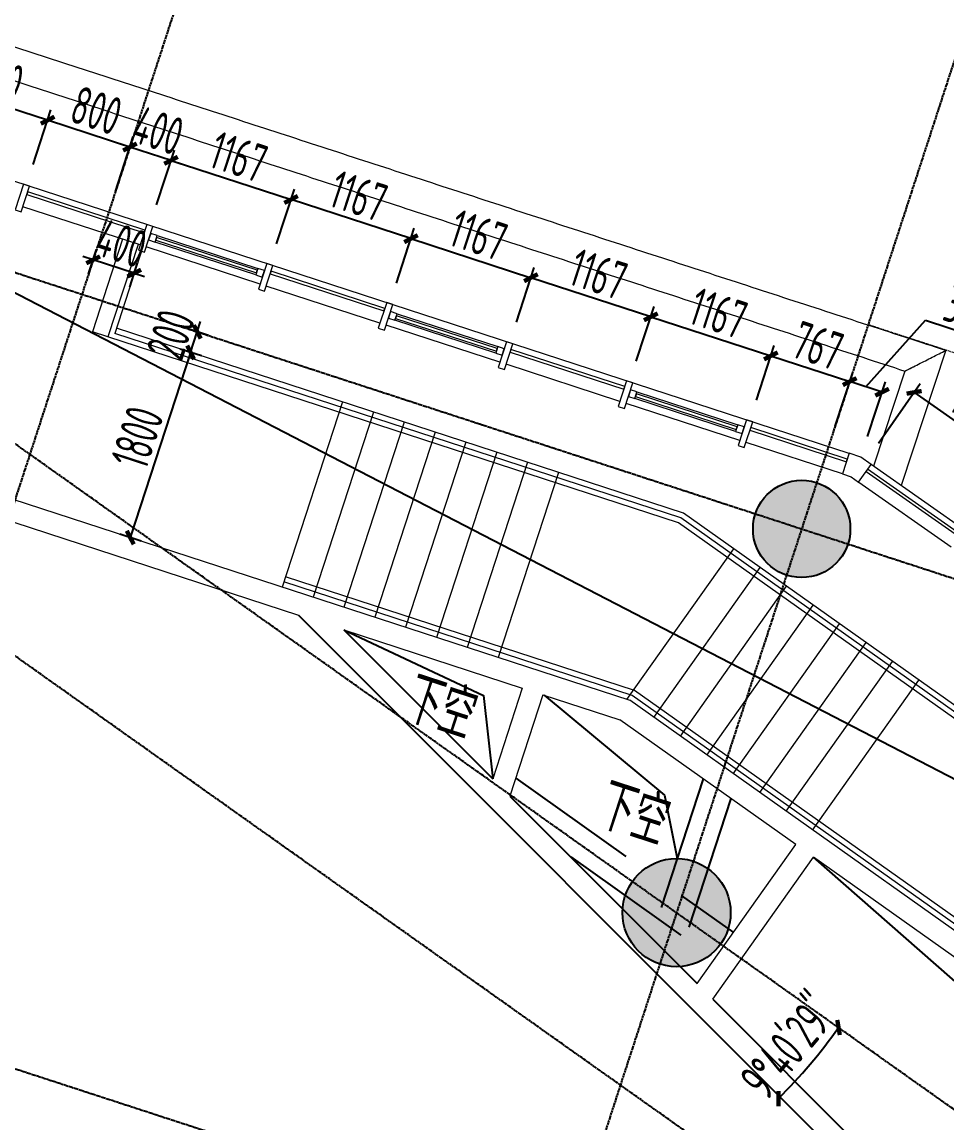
# Model space of a CAD drawing. Header units: millimetres. Extents: x 11515858 to 24947533, y -12764720 to -6305528.
# Drawn here: x 11850613 to 11859167, y -6326210 to -6316030 of the extents above; entities that cross this region are included whole.
import ezdxf
from ezdxf.enums import TextEntityAlignment as Align

# ---------------------------------------------------------------- set-up
doc = ezdxf.new("R2010")
doc.units = ezdxf.units.MM
doc.header["$LTSCALE"] = 10
for name, pattern in [('A2-RG-AXIS$0$CENTER', [2, 1.25, -0.25, 0.25, -0.25]), ('A2-RG-AXIS$0$DOTE', [2.42, 2, -0.2, 0.02, -0.2]), ('A2-RI-F3$0$HIDDEN', [0.375, 0.25, -0.125]), ('A2-RI-F3$0$Overhead 1_16_', [2.579687, 1.5875, -0.992188])]:
    doc.linetypes.add(name, pattern=pattern)
for name, color, linetype in [('A2-RB-F3$0$$34$A-DIMS-100', 1, 'Continuous'), ('A2-RB-F3$0$A-DIMS-100', 1, 'Continuous'), ('A2-RG-AXIS$0$A-GRID', 1, 'A2-RG-AXIS$0$CENTER'), ('A2-RI-F3$0$A-HOLE', 2, 'Continuous'), ('A2-RI-F3$0$A-SYMB-AREA', 4, 'Continuous'), ('A2-RI-F3$0$A-SYMB-NAME', 4, 'Continuous'), ('A2-RI-F3$0$A-SYMB-VOID', 35, 'Continuous'), ('A2-RS-F3$0$A-HATH-GRAY', 8, 'Continuous'), ('A2-RS-F3$0$A-WALL-CONC', 6, 'Continuous')]:
    doc.layers.add(name, color=color, linetype=linetype)
for name, color, linetype, lineweight in [('A2-RI-F3$0$A-FLOR-OVHD', 8, 'A2-RI-F3$0$Overhead 1_16_', 5), ('A2-RI-F3$0$A-GENM', 6, 'Continuous', 9), ('A2-RI-F3$0$A-GLAZ', 140, 'Continuous', 5), ('A2-RI-F3$0$A-GLAZ-CWMG', 3, 'Continuous', 5), ('A2-RI-F3$0$A-WALL', 7, 'Continuous', 5), ('A2-RV-F3$0$A-FLOR-STRS', 2, 'Continuous', 5)]:
    doc.layers.add(name, color=color, linetype=linetype, lineweight=lineweight)
doc.styles.add('A2-RB-F3$0$$0$XD2008', font='hzs.shx', dxfattribs={"width": 0.7, "bigfont": 'hztxt.shx'})
doc.styles.add('A2-RB-F3$0$XD2008', font='hzs.shx', dxfattribs={"width": 0.7, "bigfont": 'hztxt.shx'})
doc.styles.add('A2-RI-F3$0$ECADI', font='hzs.shx', dxfattribs={"width": 0.7, "bigfont": 'hztxt.shx'})
doc.dimstyles.new('A2-RB-F3$0$$0$XD100$0', dxfattribs={"dimscale": 100, "dimtxt": 3.5, "dimasz": 1, "dimexe": 1, "dimexo": 2, "dimgap": 0.5, "dimtad": 1, "dimdec": 0, "dimdsep": 46, "dimtxsty": 'A2-RB-F3$0$$0$XD2008', "dimblk1": 'A2-RB-F3$0$$20$_ArchTick', "dimblk2": 'A2-RB-F3$0$$20$_ArchTick', "dimsah": 1, "dimcen": 2.5, "dimclrt": 4, "dimaunit": 1, "dimadec": 0, "dimazin": 0, "dimtfac": 1, "dimtdec": 0, "dimtix": 1, "dimtmove": 2, "dimatfit": 3, "dimfxl": 0, "dimtolj": 1, "dimtzin": 0, "dimarcsym": 0})
doc.dimstyles.new('A2-RB-F3$0$XD100$0', dxfattribs={"dimscale": 100, "dimtxt": 3.5, "dimasz": 1, "dimexe": 1, "dimexo": 2, "dimgap": 0.5, "dimtad": 1, "dimdec": 0, "dimdsep": 46, "dimtxsty": 'A2-RB-F3$0$XD2008', "dimblk1": 'A2-RB-F3$0$_ArchTick', "dimblk2": 'A2-RB-F3$0$_ArchTick', "dimsah": 1, "dimcen": 2.5, "dimclrt": 4, "dimaunit": 1, "dimadec": 0, "dimazin": 0, "dimtfac": 1, "dimtdec": 0, "dimtix": 1, "dimtmove": 1, "dimatfit": 3, "dimfxl": 0, "dimtolj": 1, "dimtzin": 0, "dimarcsym": 0})

# ---------------------------------------------------------------- blocks, each defined once
blk = doc.blocks.new('A2-RG-AXIS')
at = {"layer": 'A2-RG-AXIS$0$A-GRID', "linetype": 'A2-RG-AXIS$0$DOTE'}
for p, q in [((11852707, -6313824), (11839546.1, -6354201.2)), ((11843136.5, -6315929.7), (11881097.2, -6328302.7)), ((11859362.3, -6315993.2), (11846201.5, -6356370.4)), ((11876238.4, -6338141.9), (11846413.5, -6316997.8)), ((11875313.6, -6339447.6), (11845488.2, -6318303.1)), ((11840967.2, -6322585.1), (11878927.9, -6334958.1))]:
    blk.add_line(p, q, dxfattribs=at)
blk = doc.blocks.new('A2-RV-F3')
at = {"layer": 'A2-RV-F3$0$A-FLOR-STRS'}
for p, q in [((11851543, -6318039), (11851264, -6318895)), ((11851686, -6318086), (11851407, -6318941)), ((11851733, -6318101), (11851470, -6318909)), ((11856730, -6320571), (11851486, -6318862)), ((11856685, -6320661), (11851264, -6318895)), ((11856707, -6320616), (11851470, -6318909)), ((11853577, -6319543), (11853020, -6321255)), ((11853863, -6319636), (11853305, -6321348)), ((11854148, -6319729), (11853590, -6321441)), ((11854433, -6319822), (11853875, -6321534)), ((11854718, -6319915), (11854160, -6321627)), ((11855004, -6320008), (11854446, -6321720)), ((11855289, -6320101), (11854731, -6321813)), ((11855574, -6320194), (11855016, -6321905)), ((11862497, -6324660), (11856730, -6320571)), ((11862439, -6324742), (11856685, -6320661)), ((11862468, -6324701), (11856707, -6320616)), ((11856207, -6322294), (11857195, -6320900)), ((11856456, -6322461), (11857439, -6321074)), ((11856255, -6322257), (11853035, -6321207)), ((11856278, -6322212), (11853051, -6321160)), ((11856701, -6322634), (11857684, -6321247)), ((11856945, -6322808), (11857929, -6321421)), ((11857190, -6322981), (11858173, -6321595)), ((11857435, -6323155), (11858418, -6321768)), ((11857680, -6323328), (11858663, -6321942)), ((11857924, -6323502), (11858908, -6322115)), ((11861571, -6325965), (11856278, -6322212)), ((11861542, -6326006), (11856255, -6322257))]:
    blk.add_line(p, q, dxfattribs=at)
blk = doc.blocks.new('A2-RB-F3$0$_ArchTick')
at = {"color": 0, "linetype": 'ByBlock', "const_width": 0.4}
blk.add_lwpolyline([(-0.5, -0.5), (0.5, 0.5)], dxfattribs=at)
blk = doc.blocks.new('*D749')
at = {"layer": 'A2-RB-F3$0$A-DIMS-100', "color": 0, "lineweight": -2, "transparency": 16777216}
for p, q in [((11858534, -6319924), (11858920, -6319372)), ((11859788, -6320103), (11858863, -6319454)), ((11859460, -6320573), (11859846, -6320021))]:
    blk.add_line(p, q, dxfattribs=at)
at = {"layer": 'Defpoints', "color": 0, "transparency": 16777216}
for p in [(11858863, -6319454), (11858419, -6320088), (11859345, -6320736)]:
    blk.add_point(p, dxfattribs=at)
at = {"layer": 'A2-RB-F3$0$A-DIMS-100', "color": 0, "lineweight": -2, "transparency": 16777216, "xscale": 100, "yscale": 100, "zscale": 100}
for p, rotation in [((11858863, -6319454), 144.9846443538181), ((11859788, -6320103), 324.9846443538181)]:
    blk.add_blockref('A2-RB-F3$0$_ArchTick', p, dxfattribs=dict(at, rotation=rotation))
at = {"layer": 'A2-RB-F3$0$A-DIMS-100', "color": 4, "transparency": 16777216, "insert": (11859455, -6319594), "char_height": 350, "attachment_point": 5, "rotation": 324.9846, "style": 'A2-RB-F3$0$XD2008'}
blk.add_mtext('\\A1;1131', dxfattribs=at)
blk = doc.blocks.new('*D804')
at = {"layer": 'A2-RB-F3$0$A-DIMS-100', "color": 0, "lineweight": -2, "transparency": 16777216}
for p, q in [((11855185, -6318805), (11855350, -6318299)), ((11856428, -6318756), (11855319, -6318394)), ((11856294, -6319167), (11856459, -6318661))]:
    blk.add_line(p, q, dxfattribs=at)
at = {"layer": 'Defpoints', "color": 0, "transparency": 16777216}
for p in [(11855319, -6318394), (11855123, -6318995), (11856232, -6319357)]:
    blk.add_point(p, dxfattribs=at)
at = {"layer": 'A2-RB-F3$0$A-DIMS-100', "color": 0, "lineweight": -2, "transparency": 16777216, "xscale": 100, "yscale": 100, "zscale": 100}
for p, rotation in [((11855319, -6318394), 161.9470404933404), ((11856428, -6318756), 341.9470404933404)]:
    blk.add_blockref('A2-RB-F3$0$_ArchTick', p, dxfattribs=dict(at, rotation=rotation))
at = {"layer": 'A2-RB-F3$0$A-DIMS-100', "color": 4, "transparency": 16777216, "insert": (11855943, -6318361), "char_height": 350, "attachment_point": 5, "rotation": 341.947, "style": 'A2-RB-F3$0$XD2008'}
blk.add_mtext('\\A1;1167', dxfattribs=at)
blk = doc.blocks.new('*D805')
at = {"layer": 'A2-RB-F3$0$A-DIMS-100', "color": 0, "lineweight": -2, "transparency": 16777216}
for p, q in [((11856294, -6319167), (11856459, -6318661)), ((11856428, -6318756), (11857538, -6319117)), ((11857404, -6319528), (11857569, -6319022))]:
    blk.add_line(p, q, dxfattribs=at)
at = {"layer": 'Defpoints', "color": 0, "transparency": 16777216}
for p in [(11857538, -6319117), (11856232, -6319357), (11857342, -6319718)]:
    blk.add_point(p, dxfattribs=at)
at = {"layer": 'A2-RB-F3$0$A-DIMS-100', "color": 0, "lineweight": -2, "transparency": 16777216, "xscale": 100, "yscale": 100, "zscale": 100}
for p, rotation in [((11856428, -6318756), 161.9470404933404), ((11857538, -6319117), 341.9470404933404)]:
    blk.add_blockref('A2-RB-F3$0$_ArchTick', p, dxfattribs=dict(at, rotation=rotation))
at = {"layer": 'A2-RB-F3$0$A-DIMS-100', "color": 4, "transparency": 16777216, "insert": (11857053, -6318722), "char_height": 350, "attachment_point": 5, "rotation": 341.947, "style": 'A2-RB-F3$0$XD2008'}
blk.add_mtext('\\A1;1167', dxfattribs=at)
blk = doc.blocks.new('*D806')
at = {"layer": 'A2-RB-F3$0$A-DIMS-100', "color": 0, "lineweight": -2, "transparency": 16777216}
for p, q in [((11857404, -6319528), (11857569, -6319022)), ((11857538, -6319117), (11858267, -6319355)), ((11858133, -6319766), (11858298, -6319260))]:
    blk.add_line(p, q, dxfattribs=at)
at = {"layer": 'Defpoints', "color": 0, "transparency": 16777216}
for p in [(11858267, -6319355), (11857342, -6319718), (11858071, -6319956)]:
    blk.add_point(p, dxfattribs=at)
at = {"layer": 'A2-RB-F3$0$A-DIMS-100', "color": 0, "lineweight": -2, "transparency": 16777216, "xscale": 100, "yscale": 100, "zscale": 100}
for p, rotation in [((11857538, -6319117), 161.9467563309354), ((11858267, -6319355), 341.9467563309354)]:
    blk.add_blockref('A2-RB-F3$0$_ArchTick', p, dxfattribs=dict(at, rotation=rotation))
at = {"layer": 'A2-RB-F3$0$A-DIMS-100', "color": 4, "transparency": 16777216, "insert": (11857972, -6319022), "char_height": 350, "attachment_point": 5, "rotation": 341.9468, "style": 'A2-RB-F3$0$XD2008'}
blk.add_mtext('\\A1;767', dxfattribs=at)
blk = doc.blocks.new('*D807')
at = {"layer": 'A2-RB-F3$0$A-DIMS-100', "color": 0, "lineweight": -2, "transparency": 16777216}
for p, q in [((11858417, -6319404), (11858968, -6318788)), ((11858968, -6318788), (11859607, -6318996)), ((11858133, -6319766), (11858298, -6319260)), ((11858567, -6319453), (11858267, -6319355)), ((11858433, -6319864), (11858598, -6319358))]:
    blk.add_line(p, q, dxfattribs=at)
at = {"layer": 'Defpoints', "color": 0, "transparency": 16777216}
for p in [(11858267, -6319355), (11858071, -6319956), (11858371, -6320054)]:
    blk.add_point(p, dxfattribs=at)
at = {"layer": 'A2-RB-F3$0$A-DIMS-100', "color": 0, "lineweight": -2, "transparency": 16777216, "xscale": 100, "yscale": 100, "zscale": 100}
for p, rotation in [((11858267, -6319355), 161.9467563309277), ((11858567, -6319453), 341.9467563309278)]:
    blk.add_blockref('A2-RB-F3$0$_ArchTick', p, dxfattribs=dict(at, rotation=rotation))
at = {"layer": 'A2-RB-F3$0$A-DIMS-100', "color": 4, "transparency": 16777216, "insert": (11859357, -6318678), "char_height": 350, "attachment_point": 5, "rotation": 341.9468, "style": 'A2-RB-F3$0$XD2008'}
blk.add_mtext('\\A1;316', dxfattribs=at)
blk = doc.blocks.new('*D808')
at = {"layer": 'A2-RB-F3$0$A-DIMS-100', "color": 0, "lineweight": -2, "transparency": 16777216}
for p, q in [((11852967, -6318082), (11853132, -6317576)), ((11854210, -6318033), (11853101, -6317671)), ((11854076, -6318444), (11854241, -6317937))]:
    blk.add_line(p, q, dxfattribs=at)
at = {"layer": 'Defpoints', "color": 0, "transparency": 16777216}
for p in [(11853101, -6317671), (11852905, -6318272), (11854014, -6318634)]:
    blk.add_point(p, dxfattribs=at)
at = {"layer": 'A2-RB-F3$0$A-DIMS-100', "color": 0, "lineweight": -2, "transparency": 16777216, "xscale": 100, "yscale": 100, "zscale": 100}
for p, rotation in [((11853101, -6317671), 161.9470404933404), ((11854210, -6318033), 341.9470404933404)]:
    blk.add_blockref('A2-RB-F3$0$_ArchTick', p, dxfattribs=dict(at, rotation=rotation))
at = {"layer": 'A2-RB-F3$0$A-DIMS-100', "color": 4, "transparency": 16777216, "insert": (11853725, -6317638), "char_height": 350, "attachment_point": 5, "rotation": 341.947, "style": 'A2-RB-F3$0$XD2008'}
blk.add_mtext('\\A1;1167', dxfattribs=at)
blk = doc.blocks.new('*D809')
at = {"layer": 'A2-RB-F3$0$A-DIMS-100', "color": 0, "lineweight": -2, "transparency": 16777216}
for p, q in [((11854076, -6318444), (11854241, -6317937)), ((11854210, -6318033), (11855319, -6318394)), ((11855185, -6318805), (11855350, -6318299))]:
    blk.add_line(p, q, dxfattribs=at)
at = {"layer": 'Defpoints', "color": 0, "transparency": 16777216}
for p in [(11855319, -6318394), (11854014, -6318634), (11855123, -6318995)]:
    blk.add_point(p, dxfattribs=at)
at = {"layer": 'A2-RB-F3$0$A-DIMS-100', "color": 0, "lineweight": -2, "transparency": 16777216, "xscale": 100, "yscale": 100, "zscale": 100}
for p, rotation in [((11854210, -6318033), 161.9470404933404), ((11855319, -6318394), 341.9470404933404)]:
    blk.add_blockref('A2-RB-F3$0$_ArchTick', p, dxfattribs=dict(at, rotation=rotation))
at = {"layer": 'A2-RB-F3$0$A-DIMS-100', "color": 4, "transparency": 16777216, "insert": (11854834, -6317999), "char_height": 350, "attachment_point": 5, "rotation": 341.947, "style": 'A2-RB-F3$0$XD2008'}
blk.add_mtext('\\A1;1167', dxfattribs=at)
blk = doc.blocks.new('*D810')
at = {"layer": 'A2-RB-F3$0$A-DIMS-100', "color": 0, "lineweight": -2, "transparency": 16777216}
for p, q in [((11851477, -6317597), (11851642, -6317090)), ((11851611, -6317186), (11851516, -6317155)), ((11851991, -6317309), (11851611, -6317186)), ((11851857, -6317721), (11852022, -6317214)), ((11851991, -6317309), (11852086, -6317340))]:
    blk.add_line(p, q, dxfattribs=at)
at = {"layer": 'Defpoints', "color": 0, "transparency": 16777216}
for p in [(11851611, -6317186), (11851415, -6317787), (11851795, -6317911)]:
    blk.add_point(p, dxfattribs=at)
at = {"layer": 'A2-RB-F3$0$A-DIMS-100', "color": 0, "lineweight": -2, "transparency": 16777216, "xscale": 100, "yscale": 100, "zscale": 100}
for p, rotation in [((11851611, -6317186), 341.9470404932874), ((11851991, -6317309), 161.9470404932875)]:
    blk.add_blockref('A2-RB-F3$0$_ArchTick', p, dxfattribs=dict(at, rotation=rotation))
at = {"layer": 'A2-RB-F3$0$A-DIMS-100', "color": 4, "transparency": 16777216, "insert": (11851871, -6317034), "char_height": 350, "attachment_point": 5, "rotation": 341.947, "style": 'A2-RB-F3$0$XD2008'}
blk.add_mtext('\\A1;400', dxfattribs=at)
blk = doc.blocks.new('*D811')
at = {"layer": 'A2-RB-F3$0$A-DIMS-100', "color": 0, "lineweight": -2, "transparency": 16777216}
for p, q in [((11851857, -6317721), (11852022, -6317214)), ((11851991, -6317309), (11853101, -6317671)), ((11852967, -6318082), (11853132, -6317576))]:
    blk.add_line(p, q, dxfattribs=at)
at = {"layer": 'Defpoints', "color": 0, "transparency": 16777216}
for p in [(11853101, -6317671), (11851795, -6317911), (11852905, -6318272)]:
    blk.add_point(p, dxfattribs=at)
at = {"layer": 'A2-RB-F3$0$A-DIMS-100', "color": 0, "lineweight": -2, "transparency": 16777216, "xscale": 100, "yscale": 100, "zscale": 100}
for p, rotation in [((11851991, -6317309), 161.9470404933404), ((11853101, -6317671), 341.9470404933404)]:
    blk.add_blockref('A2-RB-F3$0$_ArchTick', p, dxfattribs=dict(at, rotation=rotation))
at = {"layer": 'A2-RB-F3$0$A-DIMS-100', "color": 4, "transparency": 16777216, "insert": (11852616, -6317276), "char_height": 350, "attachment_point": 5, "rotation": 341.947, "style": 'A2-RB-F3$0$XD2008'}
blk.add_mtext('\\A1;1167', dxfattribs=at)
blk = doc.blocks.new('*D812')
at = {"layer": 'A2-RB-F3$0$A-DIMS-100', "color": 0, "lineweight": -2, "transparency": 16777216}
for p, q in [((11850716, -6317349), (11850881, -6316843)), ((11851611, -6317186), (11850850, -6316938)), ((11851477, -6317597), (11851642, -6317090))]:
    blk.add_line(p, q, dxfattribs=at)
at = {"layer": 'Defpoints', "color": 0, "transparency": 16777216}
for p in [(11850850, -6316938), (11850655, -6317539), (11851415, -6317787)]:
    blk.add_point(p, dxfattribs=at)
at = {"layer": 'A2-RB-F3$0$A-DIMS-100', "color": 0, "lineweight": -2, "transparency": 16777216, "xscale": 100, "yscale": 100, "zscale": 100}
for p, rotation in [((11850850, -6316938), 161.9470404933347), ((11851611, -6317186), 341.9470404933347)]:
    blk.add_blockref('A2-RB-F3$0$_ArchTick', p, dxfattribs=dict(at, rotation=rotation))
at = {"layer": 'A2-RB-F3$0$A-DIMS-100', "color": 4, "transparency": 16777216, "insert": (11851301, -6316848), "char_height": 350, "attachment_point": 5, "rotation": 341.947, "style": 'A2-RB-F3$0$XD2008'}
blk.add_mtext('\\A1;800', dxfattribs=at)
blk = doc.blocks.new('*D813')
at = {"layer": 'A2-RB-F3$0$A-DIMS-100', "color": 0, "lineweight": -2, "transparency": 16777216}
for p, q in [((11849576, -6316977), (11849741, -6316471)), ((11850850, -6316938), (11849710, -6316566)), ((11850716, -6317349), (11850881, -6316843))]:
    blk.add_line(p, q, dxfattribs=at)
at = {"layer": 'Defpoints', "color": 0, "transparency": 16777216}
for p in [(11849710, -6316566), (11849514, -6317167), (11850655, -6317539)]:
    blk.add_point(p, dxfattribs=at)
at = {"layer": 'A2-RB-F3$0$A-DIMS-100', "color": 0, "lineweight": -2, "transparency": 16777216, "xscale": 100, "yscale": 100, "zscale": 100}
for p, rotation in [((11849710, -6316566), 161.9470404934035), ((11850850, -6316938), 341.9470404934035)]:
    blk.add_blockref('A2-RB-F3$0$_ArchTick', p, dxfattribs=dict(at, rotation=rotation))
at = {"layer": 'A2-RB-F3$0$A-DIMS-100', "color": 4, "transparency": 16777216, "insert": (11850350, -6316538), "char_height": 350, "attachment_point": 5, "rotation": 341.947, "style": 'A2-RB-F3$0$XD2008'}
blk.add_mtext('\\A1;1200', dxfattribs=at)
blk = doc.blocks.new('*D653')
at = {"layer": 'A2-RB-F3$0$A-DIMS-100', "color": 0, "lineweight": -2, "transparency": 16777216}
for p, q in [((11852274, -6319118), (11852077, -6319054)), ((11852172, -6319085), (11851614, -6320797)), ((11851716, -6320830), (11851519, -6320766))]:
    blk.add_line(p, q, dxfattribs=at)
at = {"layer": 'Defpoints', "color": 0, "transparency": 16777216}
for p in [(11852464, -6319180), (11851614, -6320797), (11851906, -6320892)]:
    blk.add_point(p, dxfattribs=at)
at = {"layer": 'A2-RB-F3$0$A-DIMS-100', "color": 0, "lineweight": -2, "transparency": 16777216, "xscale": 100, "yscale": 100, "zscale": 100}
for p, rotation in [((11852172, -6319085), 71.94620958305183), ((11851614, -6320797), 251.9462095830519)]:
    blk.add_blockref('A2-RB-F3$0$_ArchTick', p, dxfattribs=dict(at, rotation=rotation))
at = {"layer": 'A2-RB-F3$0$A-DIMS-100', "color": 4, "transparency": 16777216, "insert": (11851679, -6319871), "char_height": 350, "attachment_point": 5, "rotation": 71.9462, "style": 'A2-RB-F3$0$XD2008'}
blk.add_mtext('\\A1;1800', dxfattribs=at)
blk = doc.blocks.new('*D654')
at = {"layer": 'A2-RB-F3$0$A-DIMS-100', "color": 0, "lineweight": -2, "transparency": 16777216}
for p, q in [((11852336, -6318928), (11852139, -6318864)), ((11852234, -6318895), (11852265, -6318800)), ((11852172, -6319085), (11852234, -6318895)), ((11852274, -6319118), (11852077, -6319054)), ((11852172, -6319085), (11852141, -6319180))]:
    blk.add_line(p, q, dxfattribs=at)
at = {"layer": 'Defpoints', "color": 0, "transparency": 16777216}
for p in [(11852234, -6318895), (11852526, -6318990), (11852464, -6319180)]:
    blk.add_point(p, dxfattribs=at)
at = {"layer": 'A2-RB-F3$0$A-DIMS-100', "color": 0, "lineweight": -2, "transparency": 16777216, "xscale": 100, "yscale": 100, "zscale": 100}
for p, rotation in [((11852234, -6318895), 251.9388249148879), ((11852172, -6319085), 71.9388249148879)]:
    blk.add_blockref('A2-RB-F3$0$_ArchTick', p, dxfattribs=dict(at, rotation=rotation))
at = {"layer": 'A2-RB-F3$0$A-DIMS-100', "color": 4, "transparency": 16777216, "insert": (11851989, -6318920), "char_height": 350, "attachment_point": 5, "rotation": 71.9388, "style": 'A2-RB-F3$0$XD2008'}
blk.add_mtext('\\A1;200', dxfattribs=at)
blk = doc.blocks.new('A2-RB-F3$0$$20$_ArchTick')
at = {"color": 0, "linetype": 'ByBlock', "const_width": 0.4}
blk.add_lwpolyline([(-0.5, -0.5), (0.5, 0.5)], dxfattribs=at)
blk = doc.blocks.new('*D990')
at = {"layer": 'A2-RB-F3$0$$34$A-DIMS-100', "color": 0, "lineweight": -2, "transparency": 16777216}
blk.add_arc((11853996, -6322371), 5110, 314.9844, 324.6592, dxfattribs=at)
at = {"layer": 'Defpoints', "color": 0, "transparency": 16777216}
for p in [(11846414, -6316995), (11856870, -6325247), (11857806, -6325777), (11858583, -6326961), (11876238, -6338143)]:
    blk.add_point(p, dxfattribs=at)
at = {"layer": 'A2-RB-F3$0$$34$A-DIMS-100', "color": 0, "lineweight": -2, "transparency": 16777216, "xscale": 100, "yscale": 100, "zscale": 100}
for p, rotation in [((11858164, -6325327), 54.65917628221432), ((11857608, -6325986), 224.984351834306)]:
    blk.add_blockref('A2-RB-F3$0$$20$_ArchTick', p, dxfattribs=dict(at, rotation=rotation))
at = {"layer": 'A2-RB-F3$0$$34$A-DIMS-100', "color": 4, "transparency": 16777216, "insert": (11857703, -6325501), "char_height": 350, "attachment_point": 5, "rotation": 49.8218, "style": 'A2-RB-F3$0$$0$XD2008'}
blk.add_mtext('\\A1;9°40\'29"', dxfattribs=at)
blk = doc.blocks.new('*D1020')
at = {"layer": 'A2-RB-F3$0$A-DIMS-100', "color": 0, "lineweight": -2, "transparency": 16777216}
for p, q in [((11851229, -6318357), (11851302, -6318133)), ((11851271, -6318229), (11851176, -6318198)), ((11851651, -6318352), (11851271, -6318229)), ((11851610, -6318481), (11851682, -6318257)), ((11851651, -6318352), (11851747, -6318383))]:
    blk.add_line(p, q, dxfattribs=at)
at = {"layer": 'Defpoints', "color": 0, "transparency": 16777216}
for p in [(11851271, -6318229), (11851167, -6318547), (11851548, -6318671)]:
    blk.add_point(p, dxfattribs=at)
at = {"layer": 'A2-RB-F3$0$A-DIMS-100', "color": 0, "lineweight": -2, "transparency": 16777216, "xscale": 100, "yscale": 100, "zscale": 100}
for p, rotation in [((11851271, -6318229), 341.9467563308995), ((11851651, -6318352), 161.9467563308995)]:
    blk.add_blockref('A2-RB-F3$0$_ArchTick', p, dxfattribs=dict(at, rotation=rotation))
at = {"layer": 'A2-RB-F3$0$A-DIMS-100', "color": 4, "transparency": 16777216, "insert": (11851531, -6318077), "char_height": 350, "attachment_point": 5, "rotation": 341.9468, "style": 'A2-RB-F3$0$XD2008'}
blk.add_mtext('\\A1;400', dxfattribs=at)
blk = doc.blocks.new('A2-RI-F3$0$5erhfh')
at = {"layer": 'A2-RI-F3$0$A-SYMB-AREA', "style": 'A2-RI-F3$0$ECADI', "width": 0.7}
blk.add_attdef('340M2', text='', height=2.5, dxfattribs=at).set_placement((0, 1.25), align=Align.MIDDLE_LEFT)
at = {"layer": 'A2-RI-F3$0$A-SYMB-NAME', "style": 'A2-RI-F3$0$ECADI', "width": 0.7}
blk.add_attdef('CHINESENAME', (-12.29, 3.09), '', height=4.5, dxfattribs=at)
blk = doc.blocks.new('A2-RI-F3$0$System Panel - Glazed-4976650-Documents - Level 3')
at = {"layer": 'A2-RI-F3$0$A-GLAZ', "lineweight": 13}
for p, q in [((522, 44), (-522, 44)), ((-522, 44), (-522, 19)), ((-522, 19), (522, 19)), ((522, 19), (522, 44))]:
    blk.add_line(p, q, dxfattribs=at)
blk = doc.blocks.new('A2-RI-F3$0$System Panel - Glazed-4931544-Documents - Level 3')
at = {"layer": 'A2-RI-F3$0$A-GLAZ', "lineweight": 13}
for p, q in [((469, -19), (-469, -19)), ((-469, -19), (-469, -44)), ((-469, -44), (469, -44)), ((469, -44), (469, -19))]:
    blk.add_line(p, q, dxfattribs=at)
blk = doc.blocks.new('A2-RI-F3$0$System Panel - Glazed-3779249-Documents - Level 3')
at = {"layer": 'A2-RI-F3$0$A-GLAZ', "lineweight": 13}
for p, q in [((553, -19), (-553, -19)), ((-553, -19), (-553, -44)), ((-553, -44), (553, -44)), ((553, -44), (553, -19))]:
    blk.add_line(p, q, dxfattribs=at)
blk = doc.blocks.new('A2-RI-F3$0$CW Operable Unit - Awning-5162005-Documents - Level 3')
at = {"layer": 'A2-RI-F3$0$A-GLAZ', "lineweight": 20}
for p, q in [((-490, 32), (-553, 32)), ((-553, 32), (-553, -32)), ((-490, -32), (-490, 32)), ((553, 32), (490, 32)), ((490, 32), (490, -32)), ((553, -32), (553, 32)), ((-553, -32), (-490, -32)), ((490, -32), (553, -32))]:
    blk.add_line(p, q, dxfattribs=at)
at = {"layer": 'A2-RI-F3$0$A-GLAZ'}
for p, q in [((-490, 32), (490, 32)), ((490, -32), (-490, -32))]:
    blk.add_line(p, q, dxfattribs=at)
at = {"layer": 'A2-RI-F3$0$A-GLAZ', "lineweight": 13}
for p, q in [((490, 13), (-490, 13)), ((-490, 13), (-490, -13)), ((490, -13), (490, 13)), ((-490, -13), (490, -13))]:
    blk.add_line(p, q, dxfattribs=at)
blk = doc.blocks.new('A2-RI-F3$0$System Panel - Glazed-4988645-Documents - Level 3')
at = {"layer": 'A2-RI-F3$0$A-GLAZ', "lineweight": 13}
for p, q in [((553, -19), (-553, -19)), ((-553, -19), (-553, -44)), ((-553, -44), (553, -44)), ((553, -44), (553, -19))]:
    blk.add_line(p, q, dxfattribs=at)
blk = doc.blocks.new('A2-RI-F3$0$System Panel - Glazed-4988646-Documents - Level 3')
at = {"layer": 'A2-RI-F3$0$A-GLAZ', "lineweight": 13}
for p, q in [((570, -19.05), (-570, -19.05)), ((-570, -19.05), (-570, -44.45)), ((-570, -44.45), (570, -44.45)), ((570, -44.45), (570, -19.05))]:
    blk.add_line(p, q, dxfattribs=at)
blk = doc.blocks.new('A2-RI-F3$0$Rectangular Mullion - 60mm x 200mm-3685538-Documents - Level 3')
at = {"layer": 'A2-RI-F3$0$A-GLAZ-CWMG', "lineweight": 13}
for p, q in [((-30, 100), (30, 100)), ((-30, -150), (-30, 100)), ((30, 100), (30, -150)), ((30, -150), (-30, -150))]:
    blk.add_line(p, q, dxfattribs=at)
blk = doc.blocks.new('A2-RI-F3$0$Rectangular Mullion - 60mm x 200mm-3686251-Documents - Level 3')
at = {"layer": 'A2-RI-F3$0$A-GLAZ-CWMG', "lineweight": 13}
for p, q in [((-30, 100), (30, 100)), ((-30, -150), (-30, 100)), ((30, 100), (30, -150)), ((30, -150), (-30, -150))]:
    blk.add_line(p, q, dxfattribs=at)
blk = doc.blocks.new('A2-RI-F3$0$L Corner Mullion - 200 x 200mm Corner-4399508-Documents - Level 3')
at = {"layer": 'A2-RI-F3$0$A-GLAZ-CWMG', "lineweight": 20}
for p, q in [((15, 100), (-100, 100)), ((-100, 100), (-100, -100)), ((125, 66), (15, 100)), ((66, -125), (125, 66)), ((-100, -100), (-15, -100)), ((-15, -100), (66, -125))]:
    blk.add_line(p, q, dxfattribs=at)
blk = doc.blocks.new('A2-RI-F3$0$Roof Profile - North - Roof Profile - North-4421196-Documents - Level 3')
at = {"layer": 'A2-RI-F3$0$A-GENM'}
for p, q in [((77544, -7907), (77538, -9223)), ((77243, -8207), (77239, -9132)), ((77243, -8207), (77304, -8146))]:
    blk.add_line(p, q, dxfattribs=at)
for points, knots in [([(64629, -7907), (64680, -7907), (64784, -7907), (64945, -7907), (65113, -7907), (65340, -7907), (65633, -7907), (65996, -7907), (66367, -7907), (66746, -7907), (67067, -7907), (67325, -7907), (67585, -7907), (67911, -7907), (68306, -7907), (68702, -7907), (69234, -7907), (69770, -7907), (70307, -7907), (70847, -7907), (71387, -7907), (71930, -7907), (72337, -7907), (72744, -7907), (73153, -7907), (73561, -7907), (74105, -7907), (74786, -7907), (75468, -7907), (76014, -7907), (76559, -7907), (76969, -7907), (77243, -7907), (77343, -7907), (77443, -7907), (77544, -7907)], [-0.999563, -0.999563, -0.999563, -0.999563, -0.984375, -0.96875, -0.953125, -0.9375, -0.90625, -0.875, -0.84375, -0.8125, -0.78125, -0.765625, -0.75, -0.71875, -0.6875, -0.65625, -0.625, -0.5625, -0.53125, -0.5, -0.4375, -0.40625, -0.375, -0.34375, -0.3125, -0.28125, -0.25, -0.1875, -0.125, -0.09375, -0.0625, 0, 0, 0, 0.02294, 0.02294, 0.02294, 0.02294]), ([(62729, -8207), (63370, -8207), (64195, -8207), (65204, -8207), (65230, -8207), (65371, -8207), (65633, -8207), (65996, -8207), (66367, -8207), (66746, -8207), (67067, -8207), (67325, -8207), (67585, -8207), (67911, -8207), (68306, -8207), (68702, -8207), (69234, -8207), (69770, -8207), (70307, -8207), (70847, -8207), (71387, -8207), (71930, -8207), (72337, -8207), (72744, -8207), (73153, -8207), (73561, -8207), (74105, -8207), (74786, -8207), (75468, -8207), (76014, -8207), (76559, -8207), (76969, -8207), (77243, -8207)], [-1.221627, -1.221627, -1.221627, -1.221627, -0.94481, -0.94481, -0.94481, -0.9375, -0.90625, -0.875, -0.84375, -0.8125, -0.78125, -0.765625, -0.75, -0.71875, -0.6875, -0.65625, -0.625, -0.5625, -0.53125, -0.5, -0.4375, -0.40625, -0.375, -0.34375, -0.3125, -0.28125, -0.25, -0.1875, -0.125, -0.09375, -0.0625, 0, 0, 0, 0])]:
    blk.add_open_spline(points, degree=3, knots=knots, dxfattribs=at)
blk.add_open_spline([(77243, -8207), (77276, -8174), (77343, -8107), (77443, -8007), (77510, -7940), (77544, -7907)], degree=3, dxfattribs=at)
blk = doc.blocks.new('A2-RI-F3')
at = {"layer": 'A2-RI-F3$0$A-FLOR-OVHD', "ltscale": 0.5}
blk.add_line((11858438.6, -6318827.4), (11879356.1, -6325645.4), dxfattribs=at)
at = {"layer": 'A2-RI-F3$0$A-GLAZ-CWMG'}
for p, q in [((11858261.4, -6320018.2), (11846138.5, -6316066.7)), ((11851705, -6318091.5), (11850621.1, -6317738.2)), ((11852814.2, -6318453), (11851762, -6318110.1)), ((11853923.4, -6318814.6), (11852871.3, -6318471.6)), ((11855032.7, -6319176.1), (11853980.5, -6318833.2)), ((11856141.9, -6319537.7), (11855089.7, -6319194.7)), ((11857251.1, -6319899.2), (11856198.9, -6319556.3)), ((11858199.5, -6320208.3), (11857308.2, -6319917.8)), ((11858464.8, -6320119.7), (11870394.7, -6328478)), ((11858350.1, -6320283.5), (11859205.4, -6320882.8))]:
    blk.add_line(p, q, dxfattribs=at)
at = {"layer": 'A2-RI-F3$0$A-HOLE', "linetype": 'A2-RI-F3$0$HIDDEN', "ltscale": 500}
for p, q in [((11855178.6, -6323021.6), (11857191.8, -6324449.2)), ((11856911.3, -6323028.6), (11856355.9, -6324732.5)), ((11857167.6, -6323210.3), (11856593.9, -6324970.6)), ((11855687.1, -6323750), (11857018.3, -6324693.9))]:
    blk.add_line(p, q, dxfattribs=at)
at = {"layer": 'A2-RI-F3$0$A-SYMB-VOID'}
for points in [[(11865797, -6329084.5), (11865750.4, -6326403.1), (11847075.9, -6316740.4)], [(11853588.8, -6321650.6), (11854879.2, -6322258), (11854966, -6323028.5)], [(11855440.8, -6322254.3), (11856553, -6323180.2), (11856671.3, -6323764.9)], [(11859363.8, -6327428.7), (11860757.2, -6326229.5), (11857931.4, -6323752)]]:
    blk.add_lwpolyline(points, dxfattribs=at)
at = {"layer": 'A2-RI-F3$0$A-WALL'}
for p, q in [((11845461, -6318790.9), (11856232.4, -6322301.9)), ((11845399, -6318981.1), (11853169.4, -6321513.9)), ((11853588.8, -6321650.6), (11855239.7, -6322188.7)), ((11855239.7, -6322188.7), (11854966, -6323028.5)), ((11855429.9, -6322250.7), (11855124.6, -6323187.2)), ((11855429.9, -6322250.7), (11856141.5, -6322482.7)), ((11866758.7, -6329766.4), (11856232.4, -6322301.9)), ((11857768.3, -6323636.3), (11856141.5, -6322482.7)), ((11856857.3, -6324920.9), (11857768.3, -6323636.3)), ((11857000.7, -6325064.4), (11857931.4, -6323752)), ((11861397.8, -6326210.1), (11857931.4, -6323752))]:
    blk.add_line(p, q, dxfattribs=at)
at = {"layer": 'A2-RI-F3$0$A-WALL', "lineweight": 25}
for p, q in [((11853169.4, -6321513.9), (11863501.7, -6331851.8)), ((11853588.8, -6321650.6), (11854966, -6323028.5)), ((11855124.6, -6323187.2), (11856857.3, -6324920.9)), ((11857000.7, -6325064.4), (11859363.8, -6327428.7))]:
    blk.add_line(p, q, dxfattribs=at)
at = {"linetype": 'A2-RI-F3$0$HIDDEN', "ltscale": 3}
blk.add_blockref('A2-RG-AXIS', (0, 0), dxfattribs=at)
ref = blk.add_blockref('A2-RI-F3$0$5erhfh', (11855195.5, -6323156.8), dxfattribs=dict(xscale=100.0000000008531, yscale=100.0000000008531, zscale=100.0000000008531, rotation=341.9467459263064))
ref.add_attrib('CHINESENAME', '下空', (11854122.5, -6322482.4), dxfattribs={"layer": 'A2-RI-F3$0$A-SYMB-NAME', "height": 450, "rotation": 341.94675, "style": 'A2-RI-F3$0$ECADI', "width": 0.7})
at = {"layer": 'A2-RI-F3$0$A-GENM', "rotation": 341.9467472745557}
blk.add_blockref('A2-RI-F3$0$Roof Profile - North - Roof Profile - North-4421196-Documents - Level 3', (11787881.1, -6287517.1), dxfattribs=at)
at = {"layer": 'A2-RI-F3$0$A-GLAZ'}
for name, p, rotation in [('A2-RI-F3$0$System Panel - Glazed-4988646-Documents - Level 3', (11851194, -6317819.7), 161.9467472745556), ('A2-RI-F3$0$CW Operable Unit - Awning-5162005-Documents - Level 3', (11852319.1, -6318186.5), 161.9467472745556), ('A2-RI-F3$0$System Panel - Glazed-3779249-Documents - Level 3', (11853428.3, -6318548), 161.9467472745556), ('A2-RI-F3$0$CW Operable Unit - Awning-5162005-Documents - Level 3', (11854537.6, -6318909.6), 161.9467472745556), ('A2-RI-F3$0$System Panel - Glazed-4988645-Documents - Level 3', (11855646.8, -6319271.1), 161.9467472745556), ('A2-RI-F3$0$CW Operable Unit - Awning-5162005-Documents - Level 3', (11856756, -6319632.7), 161.9467472745556), ('A2-RI-F3$0$System Panel - Glazed-4931544-Documents - Level 3', (11857784.8, -6319968), 161.9467472745556), ('A2-RI-F3$0$System Panel - Glazed-4976650-Documents - Level 3', (11858835.1, -6320501.3), 324.9843511350694)]:
    blk.add_blockref(name, p, dxfattribs=dict(at, rotation=rotation))
at = {"layer": 'A2-RI-F3$0$A-GLAZ-CWMG', "extrusion": (0, 0, -1), "rotation": 18.05325272544437}
for name, p in [('A2-RI-F3$0$Rectangular Mullion - 60mm x 200mm-3685538-Documents - Level 3', (-11850623.6, -6317633.8)), ('A2-RI-F3$0$Rectangular Mullion - 60mm x 200mm-3685538-Documents - Level 3', (-11851764.5, -6318005.7)), ('A2-RI-F3$0$Rectangular Mullion - 60mm x 200mm-3686251-Documents - Level 3', (-11852873.7, -6318367.2)), ('A2-RI-F3$0$Rectangular Mullion - 60mm x 200mm-3686251-Documents - Level 3', (-11853983, -6318728.8)), ('A2-RI-F3$0$Rectangular Mullion - 60mm x 200mm-3685538-Documents - Level 3', (-11855092.2, -6319090.3)), ('A2-RI-F3$0$Rectangular Mullion - 60mm x 200mm-3685538-Documents - Level 3', (-11856201.4, -6319451.9)), ('A2-RI-F3$0$Rectangular Mullion - 60mm x 200mm-3686251-Documents - Level 3', (-11857310.6, -6319813.4))]:
    blk.add_blockref(name, p, dxfattribs=at)
at = {"layer": 'A2-RI-F3$0$A-GLAZ-CWMG', "rotation": 341.9467472745557}
blk.add_blockref('A2-RI-F3$0$L Corner Mullion - 200 x 200mm Corner-4399508-Documents - Level 3', (11858325.5, -6320144.2), dxfattribs=at)
at = {"layer": 'A2-RI-F3$0$A-SYMB-VOID'}
ref = blk.add_blockref('A2-RI-F3$0$5erhfh', (11856979.1, -6324140.6), dxfattribs=dict(at, xscale=100.0000000008531, yscale=100.0000000008531, zscale=100.0000000008531, rotation=341.9467459263064))
ref.add_attrib('CHINESENAME', '下空', (11855906.1, -6323466.1), dxfattribs={"layer": 'A2-RI-F3$0$A-SYMB-NAME', "height": 450, "rotation": 341.94675, "style": 'A2-RI-F3$0$ECADI', "width": 0.7})
blk = doc.blocks.new('A2-RS-F3')
at = {"layer": 'A2-RS-F3$0$A-HATH-GRAY'}
h = blk.add_hatch(color=256, dxfattribs=at)
edge = h.paths.add_edge_path()
edge.add_arc((11857823, -6320717), 450, 0, 360)
h = blk.add_hatch(color=256, dxfattribs=at)
edge = h.paths.add_edge_path()
edge.add_arc((11856666, -6324265), 500, 0, 360)
at = {"layer": 'A2-RS-F3$0$A-WALL-CONC'}
for centre, radius in [((11857823, -6320717), 450), ((11856666, -6324265), 500)]:
    blk.add_circle(centre, radius, dxfattribs=at)
blk = doc.blocks.new('A2-RB-F3')
at = {"layer": 'A2-RB-F3$0$$34$A-DIMS-100'}
dim = blk.add_angular_dim_2l(base=(11857805.7924, -6325776.5515), line1=((11856870.4171, -6325247.3472), (11858582.9851, -6326960.8509)), line2=((11846414.4359, -6316995.0793), (11876238.1344, -6338143.3535)), dimstyle='A2-RB-F3$0$$0$XD100$0', override={"dimadec": 4}, dxfattribs=at)
dim.commit()
dim.dimension.update_dxf_attribs({"geometry": '*D990', "text_midpoint": (11857702.7372, -6325501.3186)})
at = {"layer": 'A2-RB-F3$0$A-DIMS-100'}
for p1, p2, distance, picture, middle in [((11850654.5, -6317538.9), (11849513.6, -6317167), -632.4, '*D813', (11850349.8, -6316537.7)), ((11851415.3, -6317786.8), (11850654.5, -6317538.9), -632.4, '*D812', (11851300.6, -6316847.6)), ((11851795.4, -6317910.7), (11851415.3, -6317786.8), -632.4, '*D810', (11851871.1, -6317033.6)), ((11851795.4, -6317910.7), (11852904.7, -6318272.3), 632.4, '*D811', (11852615.8, -6317276.3)), ((11854013.9, -6318633.8), (11852904.7, -6318272.3), -632.4, '*D808', (11853725, -6317637.9)), ((11854013.9, -6318633.8), (11855123.1, -6318995.4), 632.4, '*D809', (11854834.2, -6317999.4)), ((11856232.4, -6319356.9), (11855123.1, -6318995.4), -632.4, '*D804', (11855943.5, -6318361)), ((11856232.4, -6319356.9), (11857341.6, -6319718.5), 632.4, '*D805', (11857052.7, -6318722.5)), ((11852463.9, -6319180.4), (11852525.9, -6318990.2), 306.7, '*D654', (11851989.4, -6318920.5)), ((11857341.6, -6319718.5), (11858070.7, -6319956.1), 632.4, '*D806', (11857971.8, -6319022.1)), ((11852463.9, -6319180.4), (11851906.1, -6320891.7), -306.8, '*D653', (11851679.4, -6319871.3)), ((11859344.7443, -6320736.326), (11858418.8586, -6320087.6439), -773.3525, '*D749', (11859454.6521, -6319594.336))]:
    dim = blk.add_aligned_dim(p1=p1, p2=p2, distance=distance, dimstyle='A2-RB-F3$0$XD100$0', dxfattribs=at)
    dim.commit()
    dim.dimension.update_dxf_attribs({"geometry": picture, "text_midpoint": middle})
dim = blk.add_aligned_dim(p1=(11851547.6, -6318671.2), p2=(11851167.4, -6318547.3), distance=-335.3, dimstyle='A2-RB-F3$0$XD100$0', override={"dimtxsty": 'A2-RB-F3$0$XD2008', "dimblk1": 'A2-RB-F3$0$_ArchTick', "dimblk2": 'A2-RB-F3$0$_ArchTick'}, dxfattribs=at)
dim.commit()
dim.dimension.update_dxf_attribs({"geometry": '*D1020', "text_midpoint": (11851531.1, -6318076.6)})
dim = blk.add_linear_dim(base=(11858266.6, -6319354.8), p1=(11858370.7, -6320053.9), p2=(11858070.7, -6319956.1), angle=161.94676, dimstyle='A2-RB-F3$0$XD100$0', dxfattribs=at)
dim.commit()
dim.dimension.update_dxf_attribs({"geometry": '*D807', "text_midpoint": (11859015.4, -6318803.8), "dimtype": 129})

msp = doc.modelspace()

# ---------------------------------------------------------------- block references
for name in ['A2-RB-F3', 'A2-RI-F3', 'A2-RG-AXIS', 'A2-RS-F3', 'A2-RV-F3']:
    msp.add_blockref(name, (0, 0))

doc.saveas('drawing.dxf')
